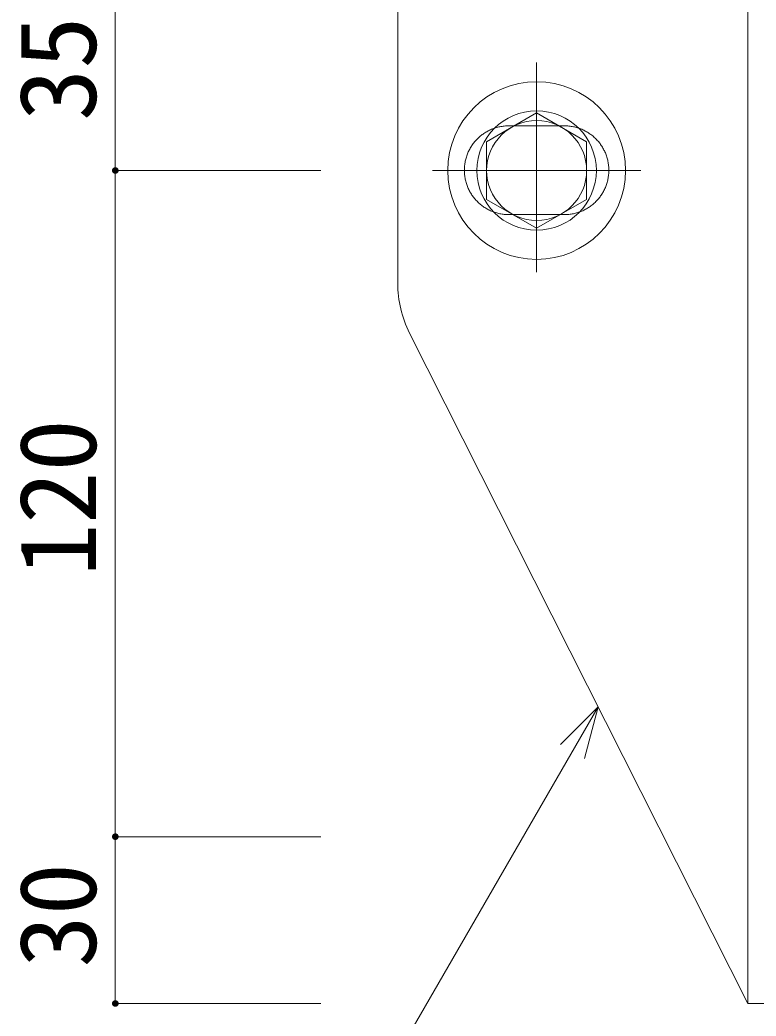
# Model space of a CAD drawing. Units: millimetres, scale not verified. Extents: x -9998 to 10002, y -6925 to 6925.
# Drawn here: x -2674 to -1846, y -5463 to -4341 of the extents above; entities that cross this region are included whole.
import ezdxf
from ezdxf.enums import TextEntityAlignment as Align

# ---------------------------------------------------------------- set-up
doc = ezdxf.new("R2010")
doc.units = ezdxf.units.MM
doc.header["$LTSCALE"] = 50
doc.linetypes.add('CHAIN1', pattern=[8, 5, -1, 1, -1])
doc.linetypes.add('DASHED2', pattern=[3, 2, -1])
for name, color, linetype, lineweight in [('0-4_1-7', 7, 'Continuous', 9), ('1-D_3-7', 7, 'Continuous', 9), ('1-E_3-2', 2, 'Continuous', 9), ('2-2_3-1', 5, 'DASHED2', 9), ('2-9_3-8', 3, 'Continuous', 9)]:
    doc.layers.add(name, color=color, linetype=linetype, lineweight=lineweight)
doc.styles.add('ＭＳ ゴシック', font='')
doc.styles.get('ＭＳ ゴシック').set_extended_font_data('MS Gothic')

msp = doc.modelspace()

# ---------------------------------------------------------------- linework, layer by layer
at = {"layer": '1-D_3-7', "color": 3}
for p, q in [((-2566.62, -4292.43), (-2566.62, -4510.87)), ((-2566.62, -4510.87), (-2335.41, -4510.87)), ((-2566.62, -4510.87), (-2566.62, -5260.87)), ((-2566.62, -5260.87), (-2335.41, -5260.87)), ((-2566.62, -5260.87), (-2566.62, -5448.68)), ((-2566.62, -5448.68), (-2335.41, -5448.68))]:
    msp.add_line(p, q, dxfattribs=at)
at = {"layer": '1-D_3-7'}
for points in [[(-2569.78, -4508.86), (-2566.62, -4507.12), (-2566.62, -4510.87)], [(-2569.51, -4508.48), (-2566.62, -4507.12), (-2569.78, -4508.86)], [(-2569.18, -4508.14), (-2566.62, -4507.12), (-2569.51, -4508.48)], [(-2568.82, -4507.84), (-2566.62, -4507.12), (-2569.18, -4508.14)], [(-2568.42, -4507.58), (-2566.62, -4507.12), (-2568.82, -4507.84)], [(-2568, -4507.38), (-2566.62, -4507.12), (-2568.42, -4507.58)], [(-2567.55, -4507.24), (-2566.62, -4507.12), (-2568, -4507.38)], [(-2567.09, -4507.15), (-2566.62, -4507.12), (-2567.55, -4507.24)], [(-2566.62, -4507.12), (-2562.87, -4510.87), (-2566.62, -4510.87)], [(-2566.62, -4507.12), (-2562.9, -4510.4), (-2562.87, -4510.87)], [(-2566.62, -4507.12), (-2562.98, -4509.94), (-2562.9, -4510.4)], [(-2566.62, -4507.12), (-2563.13, -4509.49), (-2562.98, -4509.94)], [(-2566.62, -4507.12), (-2563.33, -4509.06), (-2563.13, -4509.49)], [(-2566.62, -4507.12), (-2563.58, -4508.67), (-2563.33, -4509.06)], [(-2566.38, -4507.13), (-2563.58, -4508.67), (-2566.62, -4507.12)], [(-2565.91, -4507.19), (-2563.58, -4508.67), (-2566.38, -4507.13)], [(-2565.91, -4507.19), (-2563.88, -4508.3), (-2563.58, -4508.67)], [(-2565.46, -4507.3), (-2563.88, -4508.3), (-2565.91, -4507.19)], [(-2565.46, -4507.3), (-2564.23, -4507.98), (-2563.88, -4508.3)], [(-2565.02, -4507.48), (-2564.23, -4507.98), (-2565.46, -4507.3)], [(-2565.02, -4507.48), (-2564.61, -4507.7), (-2564.23, -4507.98)], [(-2570.36, -4510.64), (-2566.62, -4510.87), (-2570.37, -4510.87)], [(-2570.37, -4510.87), (-2566.62, -4510.87), (-2570.34, -4511.34)], [(-2570.3, -4510.17), (-2566.62, -4510.87), (-2570.36, -4510.64)], [(-2570.34, -4511.34), (-2566.62, -4510.87), (-2570.25, -4511.8)], [(-2570.18, -4509.71), (-2566.62, -4510.87), (-2570.3, -4510.17)], [(-2570.25, -4511.8), (-2566.62, -4510.87), (-2570.1, -4512.25)], [(-2570.01, -4509.27), (-2566.62, -4510.87), (-2570.18, -4509.71)], [(-2570.1, -4512.25), (-2566.62, -4510.87), (-2569.9, -4512.68)], [(-2569.78, -4508.86), (-2566.62, -4510.87), (-2570.01, -4509.27)], [(-2569.9, -4512.68), (-2566.62, -4510.87), (-2566.62, -4514.62)], [(-2569.9, -4512.68), (-2566.85, -4514.61), (-2569.65, -4513.07)], [(-2569.9, -4512.68), (-2566.62, -4514.62), (-2566.85, -4514.61)], [(-2569.65, -4513.07), (-2567.32, -4514.55), (-2569.35, -4513.44)], [(-2569.65, -4513.07), (-2566.85, -4514.61), (-2567.32, -4514.55)], [(-2569.35, -4513.44), (-2567.78, -4514.44), (-2569.01, -4513.76)], [(-2569.35, -4513.44), (-2567.32, -4514.55), (-2567.78, -4514.44)], [(-2569.01, -4513.76), (-2568.21, -4514.26), (-2568.63, -4514.04)], [(-2569.01, -4513.76), (-2567.78, -4514.44), (-2568.21, -4514.26)], [(-2566.62, -4510.87), (-2566.15, -4514.59), (-2566.62, -4514.62)], [(-2566.62, -4510.87), (-2565.68, -4514.5), (-2566.15, -4514.59)], [(-2566.62, -4510.87), (-2565.24, -4514.36), (-2565.68, -4514.5)], [(-2566.62, -4510.87), (-2564.81, -4514.16), (-2565.24, -4514.36)], [(-2566.62, -4510.87), (-2564.41, -4513.9), (-2564.81, -4514.16)], [(-2566.62, -4510.87), (-2564.05, -4513.6), (-2564.41, -4513.9)], [(-2566.62, -4510.87), (-2563.73, -4513.26), (-2564.05, -4513.6)], [(-2566.62, -4510.87), (-2563.45, -4512.88), (-2563.73, -4513.26)], [(-2566.62, -4510.87), (-2563.22, -4512.47), (-2563.45, -4512.88)], [(-2562.87, -4510.87), (-2563.22, -4512.47), (-2566.62, -4510.87)], [(-2562.87, -4510.87), (-2563.05, -4512.03), (-2563.22, -4512.47)], [(-2562.87, -4510.87), (-2562.93, -4511.57), (-2563.05, -4512.03)], [(-2562.87, -4510.87), (-2562.87, -4511.11), (-2562.93, -4511.57)], [(-2570.18, -5259.71), (-2566.62, -5260.87), (-2570.3, -5260.17)], [(-2570.01, -5259.27), (-2566.62, -5260.87), (-2570.18, -5259.71)], [(-2569.78, -5258.86), (-2566.62, -5260.87), (-2570.01, -5259.27)], [(-2569.78, -5258.86), (-2566.62, -5257.12), (-2566.62, -5260.87)], [(-2569.51, -5258.48), (-2566.62, -5257.12), (-2569.78, -5258.86)], [(-2569.18, -5258.14), (-2566.62, -5257.12), (-2569.51, -5258.48)], [(-2568.82, -5257.84), (-2566.62, -5257.12), (-2569.18, -5258.14)], [(-2568.42, -5257.58), (-2566.62, -5257.12), (-2568.82, -5257.84)], [(-2568, -5257.38), (-2566.62, -5257.12), (-2568.42, -5257.58)], [(-2567.55, -5257.24), (-2566.62, -5257.12), (-2568, -5257.38)], [(-2567.09, -5257.15), (-2566.62, -5257.12), (-2567.55, -5257.24)], [(-2566.62, -5257.12), (-2562.87, -5260.87), (-2566.62, -5260.87)], [(-2566.62, -5257.12), (-2562.9, -5260.4), (-2562.87, -5260.87)], [(-2566.62, -5257.12), (-2562.98, -5259.94), (-2562.9, -5260.4)], [(-2566.62, -5257.12), (-2563.13, -5259.49), (-2562.98, -5259.94)], [(-2566.62, -5257.12), (-2563.33, -5259.06), (-2563.13, -5259.49)], [(-2566.62, -5257.12), (-2563.58, -5258.67), (-2563.33, -5259.06)], [(-2566.62, -5257.12), (-2563.88, -5258.3), (-2563.58, -5258.67)], [(-2566.38, -5257.13), (-2563.88, -5258.3), (-2566.62, -5257.12)], [(-2565.91, -5257.19), (-2563.88, -5258.3), (-2566.38, -5257.13)], [(-2565.91, -5257.19), (-2564.23, -5257.98), (-2563.88, -5258.3)], [(-2565.46, -5257.3), (-2564.23, -5257.98), (-2565.91, -5257.19)], [(-2565.46, -5257.3), (-2564.61, -5257.7), (-2564.23, -5257.98)], [(-2565.02, -5257.48), (-2564.61, -5257.7), (-2565.46, -5257.3)], [(-2570.36, -5260.64), (-2566.62, -5260.87), (-2570.37, -5260.87)], [(-2570.37, -5260.87), (-2566.62, -5260.87), (-2570.34, -5261.34)], [(-2570.3, -5260.17), (-2566.62, -5260.87), (-2570.36, -5260.64)], [(-2570.34, -5261.34), (-2566.62, -5260.87), (-2570.25, -5261.8)], [(-2570.25, -5261.8), (-2566.62, -5260.87), (-2570.1, -5262.25)], [(-2570.1, -5262.25), (-2566.62, -5260.87), (-2569.9, -5262.68)], [(-2569.9, -5262.68), (-2566.62, -5260.87), (-2569.65, -5263.07)], [(-2569.65, -5263.07), (-2566.62, -5260.87), (-2566.62, -5264.62)], [(-2569.65, -5263.07), (-2566.85, -5264.61), (-2569.35, -5263.44)], [(-2569.65, -5263.07), (-2566.62, -5264.62), (-2566.85, -5264.61)], [(-2569.35, -5263.44), (-2567.32, -5264.55), (-2569.01, -5263.76)], [(-2569.35, -5263.44), (-2566.85, -5264.61), (-2567.32, -5264.55)], [(-2569.01, -5263.76), (-2567.78, -5264.44), (-2568.63, -5264.04)], [(-2569.01, -5263.76), (-2567.32, -5264.55), (-2567.78, -5264.44)], [(-2568.63, -5264.04), (-2567.78, -5264.44), (-2568.21, -5264.26)], [(-2566.62, -5260.87), (-2566.15, -5264.59), (-2566.62, -5264.62)], [(-2566.62, -5260.87), (-2565.68, -5264.5), (-2566.15, -5264.59)], [(-2566.62, -5260.87), (-2565.24, -5264.36), (-2565.68, -5264.5)], [(-2566.62, -5260.87), (-2564.81, -5264.16), (-2565.24, -5264.36)], [(-2566.62, -5260.87), (-2564.41, -5263.9), (-2564.81, -5264.16)], [(-2566.62, -5260.87), (-2564.05, -5263.6), (-2564.41, -5263.9)], [(-2566.62, -5260.87), (-2563.73, -5263.26), (-2564.05, -5263.6)], [(-2566.62, -5260.87), (-2563.45, -5262.88), (-2563.73, -5263.26)], [(-2566.62, -5260.87), (-2563.22, -5262.47), (-2563.45, -5262.88)], [(-2562.87, -5260.87), (-2563.22, -5262.47), (-2566.62, -5260.87)], [(-2562.87, -5260.87), (-2563.05, -5262.03), (-2563.22, -5262.47)], [(-2562.87, -5260.87), (-2562.93, -5261.57), (-2563.05, -5262.03)], [(-2562.87, -5260.87), (-2562.87, -5261.11), (-2562.93, -5261.57)], [(-2570.36, -5448.44), (-2566.62, -5448.68), (-2570.37, -5448.68)], [(-2570.37, -5448.68), (-2566.62, -5448.68), (-2570.34, -5449.15)], [(-2570.3, -5447.97), (-2566.62, -5448.68), (-2570.36, -5448.44)], [(-2570.34, -5449.15), (-2566.62, -5448.68), (-2570.25, -5449.61)], [(-2570.18, -5447.52), (-2566.62, -5448.68), (-2570.3, -5447.97)], [(-2570.25, -5449.61), (-2566.62, -5448.68), (-2570.1, -5450.06)], [(-2570.01, -5447.08), (-2566.62, -5448.68), (-2570.18, -5447.52)], [(-2570.1, -5450.06), (-2566.62, -5448.68), (-2569.9, -5450.48)], [(-2569.78, -5446.67), (-2566.62, -5448.68), (-2570.01, -5447.08)], [(-2569.9, -5450.48), (-2566.62, -5448.68), (-2569.65, -5450.88)], [(-2569.78, -5446.67), (-2566.62, -5444.93), (-2566.62, -5448.68)], [(-2569.51, -5446.29), (-2566.62, -5444.93), (-2569.78, -5446.67)], [(-2569.65, -5450.88), (-2566.62, -5448.68), (-2566.62, -5452.43)], [(-2569.18, -5445.94), (-2566.62, -5444.93), (-2569.51, -5446.29)], [(-2568.82, -5445.64), (-2566.62, -5444.93), (-2569.18, -5445.94)], [(-2568.42, -5445.39), (-2566.62, -5444.93), (-2568.82, -5445.64)], [(-2568, -5445.19), (-2566.62, -5444.93), (-2568.42, -5445.39)], [(-2567.55, -5445.05), (-2566.62, -5444.93), (-2568, -5445.19)], [(-2567.09, -5444.96), (-2566.62, -5444.93), (-2567.55, -5445.05)], [(-2566.62, -5444.93), (-2562.87, -5448.68), (-2566.62, -5448.68)], [(-2566.62, -5444.93), (-2562.9, -5448.21), (-2562.87, -5448.68)], [(-2566.62, -5444.93), (-2562.98, -5447.74), (-2562.9, -5448.21)], [(-2566.62, -5444.93), (-2563.13, -5447.3), (-2562.98, -5447.74)], [(-2566.62, -5444.93), (-2563.33, -5446.87), (-2563.13, -5447.3)], [(-2566.62, -5444.93), (-2563.58, -5446.47), (-2563.33, -5446.87)], [(-2566.62, -5444.93), (-2563.88, -5446.11), (-2563.58, -5446.47)], [(-2566.38, -5444.93), (-2563.88, -5446.11), (-2566.62, -5444.93)], [(-2566.62, -5448.68), (-2566.15, -5452.4), (-2566.62, -5452.43)], [(-2566.62, -5448.68), (-2565.68, -5452.31), (-2566.15, -5452.4)], [(-2566.62, -5448.68), (-2565.24, -5452.16), (-2565.68, -5452.31)], [(-2566.62, -5448.68), (-2564.81, -5451.96), (-2565.24, -5452.16)], [(-2566.62, -5448.68), (-2564.41, -5451.71), (-2564.81, -5451.96)], [(-2566.62, -5448.68), (-2564.05, -5451.41), (-2564.41, -5451.71)], [(-2566.62, -5448.68), (-2563.73, -5451.07), (-2564.05, -5451.41)], [(-2566.62, -5448.68), (-2563.45, -5450.69), (-2563.73, -5451.07)], [(-2566.62, -5448.68), (-2563.22, -5450.27), (-2563.45, -5450.69)], [(-2562.87, -5448.68), (-2563.22, -5450.27), (-2566.62, -5448.68)], [(-2565.91, -5444.99), (-2563.88, -5446.11), (-2566.38, -5444.93)], [(-2565.91, -5444.99), (-2564.23, -5445.79), (-2563.88, -5446.11)], [(-2565.46, -5445.11), (-2564.23, -5445.79), (-2565.91, -5444.99)], [(-2565.46, -5445.11), (-2564.61, -5445.51), (-2564.23, -5445.79)], [(-2565.02, -5445.28), (-2564.61, -5445.51), (-2565.46, -5445.11)], [(-2562.87, -5448.68), (-2563.05, -5449.84), (-2563.22, -5450.27)], [(-2562.87, -5448.68), (-2562.93, -5449.38), (-2563.05, -5449.84)], [(-2562.87, -5448.68), (-2562.87, -5448.91), (-2562.93, -5449.38)], [(-2569.65, -5450.88), (-2566.85, -5452.42), (-2569.35, -5451.24)], [(-2569.65, -5450.88), (-2566.62, -5452.43), (-2566.85, -5452.42)], [(-2569.35, -5451.24), (-2567.32, -5452.36), (-2569.01, -5451.57)], [(-2569.35, -5451.24), (-2566.85, -5452.42), (-2567.32, -5452.36)], [(-2569.01, -5451.57), (-2567.78, -5452.24), (-2568.63, -5451.84)], [(-2569.01, -5451.57), (-2567.32, -5452.36), (-2567.78, -5452.24)], [(-2568.63, -5451.84), (-2567.78, -5452.24), (-2568.21, -5452.07)]]:
    msp.add_solid(points, dxfattribs=at)
at = {"layer": '1-E_3-2', "color": 3, "linetype": 'CHAIN1'}
for p, q in [((-2092.65, -4389.26), (-2092.65, -4625.49)), ((-2209.89, -4510.87), (-1975.41, -4510.87))]:
    msp.add_line(p, q, dxfattribs=at)
at = {"layer": '1-E_3-2', "color": 7}
msp.add_lwpolyline([(-2092.65, -4575.82), (-2148.9, -4543.35), (-2148.9, -4478.39), (-2092.65, -4445.92), (-2036.4, -4478.39), (-2036.4, -4543.35)], close=True, dxfattribs=at)
for radius in [100, 67.19, 56.25]:
    msp.add_circle((-2092.65, -4510.87), radius, dxfattribs=at)
at = {"layer": '2-2_3-1', "linetype": 'Continuous'}
for p, q in [((-2248.9, -4637.71), (-2248.9, -4326.8)), ((-1855.15, -4326.8), (-1855.15, -5448.68)), ((-2235.52, -4693.97), (-1855.15, -5448.68)), ((-1392.49, -5448.68), (-1855.15, -5448.68))]:
    msp.add_line(p, q, dxfattribs=at)
at = {"layer": '2-2_3-1'}
for p, q in [((-2123.9, -4460.55), (-2061.4, -4460.55)), ((-2123.9, -4560.55), (-2061.4, -4560.55))]:
    msp.add_line(p, q, dxfattribs=at)
for centre, start, end in [((-2123.9, -4510.55), 90, 180), ((-2061.4, -4510.55), 0, 90), ((-2123.9, -4510.55), 180, 270), ((-2061.4, -4510.55), 270, 0)]:
    msp.add_arc(centre, 50, start, end, dxfattribs=at)
at = {"layer": '2-2_3-1', "linetype": 'Continuous'}
msp.add_arc((-2123.9, -4637.71), 125, 180, 206.7481, dxfattribs=at)
at = {"layer": '2-9_3-8'}
for q in [(-2361.23, -5699.92), (-2065.84, -5157.23), (-2038.95, -5172.76)]:
    msp.add_line((-2023.42, -5114.81), q, dxfattribs=at)

# ---------------------------------------------------------------- texts
at = {"layer": '0-4_1-7', "color": 4, "style": 'ＭＳ ゴシック'}
for s, p in [('35', (-2562.41, -4455.09)), ('120', (-2562.41, -4967.43)), ('30', (-2562.41, -5408.21))]:
    msp.add_text(s, height=86.51, rotation=90, dxfattribs=at).set_placement(p, align=Align.BOTTOM_LEFT)

doc.saveas('drawing.dxf')
